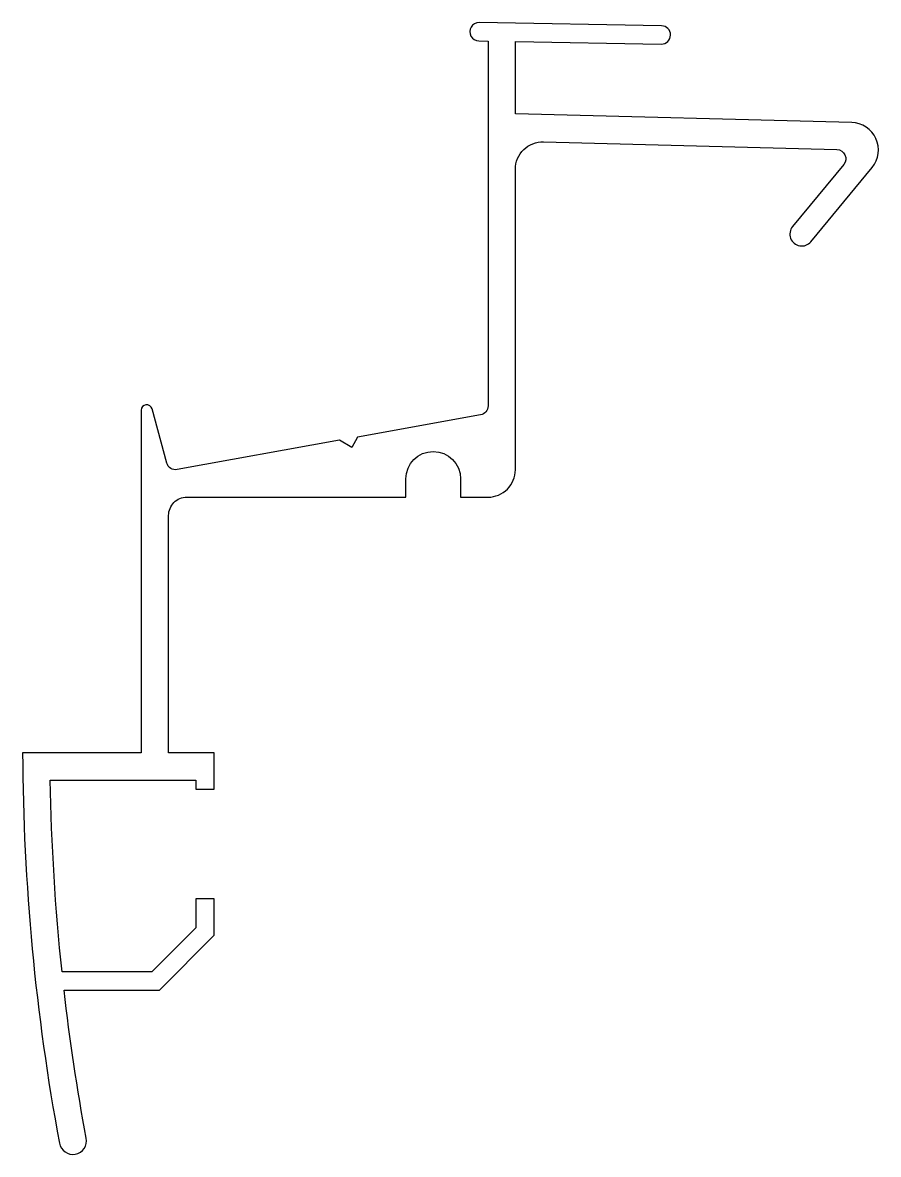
# Model space of a CAD drawing. Extents: x 1428.5 to 1475.4, y 1379.4 to 1441.4.
import ezdxf

# ---------------------------------------------------------------- set-up
doc = ezdxf.new("R2010")
doc.units = 0
doc.layers.add('ANA', color=220, linetype='CONTINUOUS')

msp = doc.modelspace()

# ---------------------------------------------------------------- linework, layer by layer
at = {"layer": 'ANA'}
msp.add_lwpolyline([(1437.983, 1393.395), (1437.983, 1391.81), (1435.569, 1389.395), (1430.644, 1389.395, -0.022204), (1430, 1399.895), (1437.983, 1399.895), (1437.983, 1399.395), (1438.983, 1399.395), (1438.983, 1401.395), (1436.483, 1401.395), (1436.483, 1414.395, -0.414214), (1437.483, 1415.395), (1449.483, 1415.395), (1449.483, 1416.395, -1), (1452.483, 1416.395), (1452.483, 1415.395), (1453.983, 1415.395, 0.414214), (1455.483, 1416.895), (1455.483, 1433.355, -0.421902), (1457.023, 1434.855), (1473.099, 1434.434, -0.624869), (1473.471, 1433.616), (1470.669, 1430.216, 1), (1471.672, 1429.389), (1475.027, 1433.459, 0.624869), (1473.909, 1435.913), (1455.483, 1436.395), (1455.483, 1440.352), (1463.474, 1440.212, 1), (1463.492, 1441.212), (1453.492, 1441.387, 1), (1453.475, 1440.387), (1453.983, 1440.378), (1453.983, 1420.395, -0.362819), (1453.572, 1419.903), (1446.837, 1418.688), (1446.514, 1418.121), (1445.838, 1418.507), (1436.954, 1416.903, -0.388768), (1436.383, 1417.264), (1435.573, 1420.234, 0.875009), (1434.983, 1420.155), (1434.983, 1401.395), (1428.484, 1401.395, 0.044842), (1430.496, 1380.009, 1), (1431.971, 1380.282, -0.017313), (1430.755, 1388.395), (1435.983, 1388.395), (1438.983, 1391.395), (1438.983, 1393.395)], format="xyb", close=True, dxfattribs=at)

doc.saveas('drawing.dxf')
